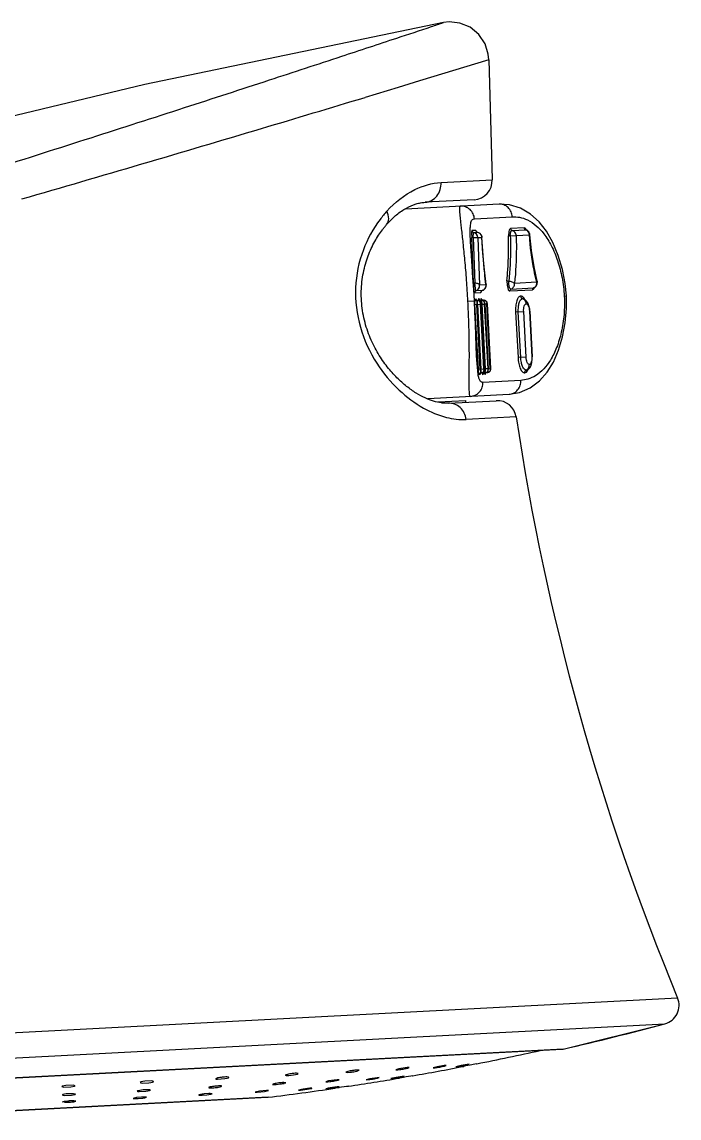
# Model space of a CAD drawing. Header units: millimetres. Extents: x 120 to 1856, y -818 to 764.
# Drawn here: x 1564.5 to 1599, y 706.7 to 764.2 of the extents above; entities that cross this region are included whole.
import ezdxf

# ---------------------------------------------------------------- set-up
doc = ezdxf.new("R2010")
doc.units = ezdxf.units.MM
doc.header["$LTSCALE"] = 0.1

msp = doc.modelspace()

# ---------------------------------------------------------------- linework, layer by layer
at = {"color": 7, "linetype": 'Continuous'}
for p, q in [((1588.9912, 762.2313), (1585.3534, 761.1236)), ((1588.9912, 762.2313), (1589.1683, 755.961)), ((1585.3534, 761.1236), (1584.241, 760.7862)), ((1584.241, 760.7862), (1582.4942, 760.2579)), ((1586.4841, 755.7957), (1589.1696, 755.9365)), ((1589.1683, 755.961), (1589.1696, 755.9367)), ((1589.5356, 754.6539), (1584.6236, 754.3965)), ((1588.2233, 754.8855), (1585.6465, 754.7505)), ((1583.6243, 753.5778), (1583.9703, 753.9365)), ((1588.2345, 753.8847), (1590.2201, 753.9888)), ((1588.0905, 753.1295), (1588.0963, 752.8936)), ((1588.1058, 753.2644), (1588.0915, 753.1763)), ((1588.1785, 752.8935), (1588.0963, 752.8936)), ((1588.1852, 750.5417), (1588.0963, 752.8936)), ((1588.309, 753.2751), (1588.1058, 753.2644)), ((1588.1785, 752.8935), (1588.1856, 753.1717)), ((1588.1785, 752.8935), (1588.267, 750.5049)), ((1588.1785, 752.8935), (1588.4247, 752.8933)), ((1588.1856, 753.1717), (1588.3882, 753.1822)), ((1588.3355, 753.2368), (1588.309, 753.2751)), ((1588.3091, 753.275), (1588.3482, 753.2005)), ((1588.3439, 753.2095), (1588.3355, 753.2368)), ((1588.3455, 753.2056), (1588.3376, 753.2151)), ((1588.3607, 753.1923), (1588.3882, 753.1822)), ((1588.3882, 753.1822), (1588.3896, 753.1821)), ((1588.4247, 752.8933), (1588.6256, 752.9039)), ((1588.4247, 752.8933), (1588.5121, 750.3945)), ((1588.6256, 752.9039), (1588.6284, 752.9059)), ((1590.0375, 753.2155), (1590.02, 752.9943)), ((1590.1136, 752.995), (1590.02, 752.9943)), ((1590.0565, 753.2793), (1590.0375, 753.2155)), ((1590.1219, 752.9953), (1590.1136, 752.995)), ((1590.8459, 753.4037), (1590.1376, 753.367)), ((1590.147, 752.9962), (1590.1546, 752.9965)), ((1590.1546, 752.9965), (1590.4268, 752.9983)), ((1590.2109, 753.2753), (1590.9165, 753.3111)), ((1590.4268, 752.9983), (1591.1238, 753.0348)), ((1590.9165, 753.3111), (1590.9333, 753.3091)), ((1590.9333, 753.309), (1590.9304, 753.3101)), ((1590.9961, 753.2732), (1590.9315, 753.3063)), ((1590.9333, 753.3091), (1590.9336, 753.309)), ((1591.1238, 753.0348), (1591.1507, 753.0418)), ((1588.0493, 752.4272), (1588.0355, 752.6737)), ((1589.9447, 750.6312), (1589.9479, 750.3926)), ((1590.0408, 750.5963), (1589.9447, 750.6312)), ((1590.0447, 750.596), (1590.0408, 750.5963)), ((1591.5345, 750.6127), (1591.5139, 750.5518)), ((1591.5352, 750.4651), (1591.541, 750.5801)), ((1588.1971, 750.2899), (1588.215, 750.0785)), ((1588.215, 750.0785), (1588.2335, 749.9921)), ((1588.2335, 749.9921), (1588.5713, 750.0098)), ((1588.3032, 750.0927), (1588.267, 750.5049)), ((1588.6402, 750.1105), (1588.3032, 750.0927)), ((1588.8463, 750.412), (1588.5121, 750.3945)), ((1588.5713, 750.0098), (1588.6027, 750.0747)), ((1588.5789, 750.0536), (1588.5715, 750.01)), ((1588.6169, 750.0994), (1588.5789, 750.0536)), ((1588.6402, 750.1105), (1588.6169, 750.0994)), ((1588.624, 750.1026), (1588.6421, 750.1108)), ((1588.6421, 750.1108), (1588.6402, 750.1105)), ((1588.8463, 750.412), (1588.8436, 750.4333)), ((1588.8481, 750.4344), (1588.8463, 750.412)), ((1589.9479, 750.3926), (1590.0056, 750.1723)), ((1590.0914, 750.0931), (1591.2802, 750.1564)), ((1590.1554, 750.1919), (1591.3397, 750.256)), ((1591.5139, 750.5518), (1590.3439, 750.4905)), ((1591.3584, 750.2603), (1591.3397, 750.256)), ((1591.3562, 750.2634), (1591.4137, 750.3021)), ((1587.8771, 749.5601), (1588.2349, 749.5788)), ((1588.2433, 749.6214), (1588.2431, 749.555)), ((1588.2431, 749.555), (1588.2493, 749.3793)), ((1588.2459, 749.6645), (1588.2433, 749.6214)), ((1588.2508, 749.6798), (1588.2459, 749.6645)), ((1588.2508, 749.6798), (1588.2601, 749.6425)), ((1588.2576, 749.6651), (1588.2508, 749.6798)), ((1588.2617, 749.6455), (1588.2576, 749.6651)), ((1588.2612, 749.6433), (1588.26, 749.6467)), ((1588.3117, 749.683), (1588.2985, 749.6037)), ((1588.3117, 749.683), (1588.321, 749.6457)), ((1588.3209, 749.6684), (1588.3117, 749.683)), ((1588.3161, 749.5912), (1588.3557, 749.5852)), ((1588.3557, 749.5852), (1588.3193, 749.5901)), ((1588.3286, 749.6383), (1588.3209, 749.6684)), ((1588.3263, 749.64), (1588.3254, 749.6421)), ((1588.3809, 749.5931), (1588.3519, 749.6085)), ((1588.3557, 749.5852), (1588.4054, 749.5878)), ((1588.3557, 749.5852), (1588.3578, 749.385)), ((1588.4164, 749.5884), (1588.3809, 749.5931)), ((1588.3994, 749.3872), (1588.4054, 749.5878)), ((1588.46, 749.5804), (1588.4054, 749.5878)), ((1588.4164, 749.5884), (1588.4661, 749.591)), ((1588.451, 749.6499), (1588.4449, 749.5922)), ((1588.4688, 749.6912), (1588.451, 749.6499)), ((1588.4609, 749.5797), (1588.4661, 749.591)), ((1588.5119, 749.5508), (1588.4668, 749.578)), ((1588.4688, 749.6912), (1588.5003, 749.6232)), ((1588.497, 749.6313), (1588.4688, 749.6912)), ((1588.5003, 749.6232), (1588.5336, 749.6026)), ((1588.528, 749.6054), (1588.5024, 749.6235)), ((1588.5627, 749.4458), (1588.5186, 749.5446)), ((1588.5336, 749.6026), (1588.573, 749.5966)), ((1588.587, 749.6974), (1588.5576, 749.6009)), ((1588.573, 749.5966), (1588.5583, 749.5652)), ((1588.5612, 749.4203), (1588.5614, 749.4389)), ((1588.5627, 749.4458), (1588.5687, 749.3961)), ((1588.569, 749.3961), (1588.5665, 749.4304)), ((1588.573, 749.5966), (1588.6225, 749.5992)), ((1588.587, 749.6974), (1588.5963, 749.6601)), ((1588.6189, 749.6414), (1588.587, 749.6974)), ((1588.5963, 749.6601), (1588.6516, 749.6088)), ((1588.6225, 749.5992), (1588.6104, 749.5024)), ((1588.62, 749.6315), (1588.6144, 749.6391)), ((1588.6205, 749.4236), (1588.6213, 749.4421)), ((1588.6232, 749.449), (1588.6305, 749.3993)), ((1588.6516, 749.6088), (1588.6908, 749.6027)), ((1588.6908, 749.6027), (1588.679, 749.5915)), ((1588.6908, 749.6027), (1588.7399, 749.6053)), ((1588.7399, 749.6053), (1588.7291, 749.5614)), ((1588.7742, 749.4318), (1588.7757, 749.4503)), ((1588.7746, 749.4069), (1588.7742, 749.4318)), ((1588.7788, 749.4571), (1588.7882, 749.4076)), ((1588.7882, 749.4268), (1588.7819, 749.4693)), ((1588.7896, 749.4076), (1588.7882, 749.4268)), ((1588.8901, 749.438), (1588.8921, 749.4564)), ((1588.8903, 749.4129), (1588.8901, 749.438)), ((1588.8957, 749.4633), (1588.9063, 749.4138)), ((1588.9069, 749.4323), (1588.9001, 749.4756)), ((1588.9082, 749.4138), (1588.9069, 749.4323)), ((1590.7623, 749.6905), (1590.8067, 749.6829)), ((1590.8067, 749.6829), (1590.8071, 749.6827)), ((1590.8864, 749.6437), (1590.8459, 749.7088)), ((1592.9578, 749.8264), (1593.0659, 749.832)), ((1588.2493, 749.3793), (1588.5621, 749.3957)), ((1588.2493, 749.3793), (1588.4272, 745.984)), ((1588.5357, 745.9897), (1588.3578, 749.385)), ((1588.3994, 749.3872), (1588.5773, 745.9919)), ((1588.74, 746.0004), (1588.5621, 749.3957)), ((1588.5687, 749.3961), (1588.7466, 746.0007)), ((1588.5687, 749.3961), (1588.569, 749.3961)), ((1588.569, 749.3961), (1588.7469, 746.0007)), ((1588.5718, 749.3962), (1588.6212, 749.3988)), ((1588.7992, 746.0035), (1588.6212, 749.3988)), ((1588.6311, 749.3993), (1588.6301, 749.4149)), ((1588.6305, 749.3993), (1588.7746, 749.4069)), ((1588.6305, 749.3993), (1588.8084, 746.004)), ((1588.6311, 749.3993), (1588.809, 746.004)), ((1588.9525, 746.0115), (1588.7746, 749.4069)), ((1588.7882, 749.4076), (1588.8903, 749.4129)), ((1588.7882, 749.4076), (1588.9662, 746.0122)), ((1588.7896, 749.4076), (1588.9675, 746.0123)), ((1589.0683, 746.0176), (1588.8903, 749.4129)), ((1588.9082, 749.4139), (1588.9063, 749.4138)), ((1588.9063, 749.4138), (1589.0842, 746.0184)), ((1588.9082, 749.4139), (1589.0862, 746.0185)), ((1590.4016, 748.9914), (1590.8237, 749.0136)), ((1590.4016, 748.9914), (1590.5272, 746.5947)), ((1590.6683, 746.6021), (1590.5427, 748.9988)), ((1590.9493, 746.6169), (1590.8237, 749.0136)), ((1591.1258, 749.0294), (1591.151, 749.0307)), ((1591.1258, 749.0294), (1591.2514, 746.6327)), ((1591.151, 749.0307), (1591.2767, 746.634)), ((1590.9493, 746.6169), (1590.5272, 746.5947)), ((1591.2767, 746.634), (1591.2514, 746.6327)), ((1588.4299, 745.7069), (1588.36, 746.4809)), ((1588.4272, 745.984), (1588.74, 746.0004)), ((1588.4272, 745.984), (1588.4395, 745.8087)), ((1588.5357, 745.9897), (1588.5546, 745.7904)), ((1588.6042, 745.793), (1588.5773, 745.9919)), ((1588.7459, 745.9506), (1588.74, 746.0004)), ((1588.7466, 746.0007), (1588.7459, 745.9506)), ((1588.7469, 746.0007), (1588.7466, 746.0007)), ((1588.7477, 745.9818), (1588.7469, 746.0007)), ((1588.7992, 746.0035), (1588.7515, 746.001)), ((1588.8064, 745.9538), (1588.7992, 746.0035)), ((1588.8084, 746.004), (1588.8064, 745.9538)), ((1588.9525, 746.0115), (1588.8084, 746.004)), ((1588.8097, 745.9861), (1588.809, 746.004)), ((1588.9619, 745.9619), (1588.9525, 746.0115)), ((1588.9662, 746.0122), (1588.9619, 745.9619)), ((1588.9661, 745.9483), (1588.9682, 745.9907)), ((1588.9662, 746.0122), (1589.0683, 746.0176)), ((1588.9682, 745.9907), (1588.9675, 746.0123)), ((1589.0788, 745.9681), (1589.0683, 746.0176)), ((1589.0842, 746.0184), (1589.0788, 745.9681)), ((1589.0862, 746.0185), (1589.0842, 746.0184)), ((1589.0843, 745.9543), (1589.0868, 745.9976)), ((1589.0868, 745.9976), (1589.0862, 746.0186)), ((1591.0439, 745.9278), (1591.0776, 745.9971)), ((1588.4395, 745.8087), (1588.4602, 745.6853)), ((1588.4602, 745.6853), (1588.4674, 745.7201)), ((1588.4997, 745.7657), (1588.5121, 745.7031)), ((1588.5121, 745.7031), (1588.521, 745.6885)), ((1588.527, 745.7282), (1588.521, 745.6885)), ((1588.521, 745.6885), (1588.5287, 745.7039)), ((1588.5475, 745.7618), (1588.527, 745.7282)), ((1588.5287, 745.7039), (1588.5332, 745.735)), ((1588.5781, 745.7842), (1588.5475, 745.7618)), ((1588.5546, 745.7904), (1588.6042, 745.793)), ((1588.5768, 745.7834), (1588.6152, 745.7936)), ((1588.6152, 745.7936), (1588.5781, 745.7842)), ((1588.6153, 745.7936), (1588.665, 745.7962)), ((1588.644, 745.7928), (1588.6542, 745.7432)), ((1588.6542, 745.7432), (1588.6781, 745.6967)), ((1588.665, 745.7962), (1588.6586, 745.807)), ((1588.7044, 745.77), (1588.6781, 745.6967)), ((1588.6781, 745.6967), (1588.6999, 745.7592)), ((1590.6702, 745.4006), (1588.6846, 745.2965)), ((1588.7349, 745.7924), (1588.7044, 745.77)), ((1588.7054, 745.7687), (1588.7292, 745.789)), ((1588.7717, 745.8018), (1588.7349, 745.7924)), ((1588.754, 745.8314), (1588.7719, 745.8018)), ((1588.7571, 745.7958), (1588.7807, 745.7171)), ((1588.7719, 745.8018), (1588.8213, 745.8044)), ((1588.7807, 745.7171), (1588.7964, 745.7029)), ((1588.8023, 745.7427), (1588.7964, 745.7029)), ((1588.7964, 745.7029), (1588.8107, 745.7187)), ((1588.8147, 745.8137), (1588.7993, 745.8993)), ((1588.8226, 745.7762), (1588.8023, 745.7427)), ((1588.8107, 745.7187), (1588.8237, 745.7715)), ((1588.8213, 745.8044), (1588.8147, 745.8137)), ((1588.8529, 745.7986), (1588.8226, 745.7762)), ((1588.8431, 745.7923), (1588.8807, 745.807)), ((1588.8895, 745.8079), (1588.8529, 745.7986)), ((1588.8767, 745.818), (1588.8897, 745.808)), ((1588.8807, 745.807), (1588.8895, 745.8079)), ((1588.8895, 745.8079), (1588.9388, 745.8105)), ((1588.9235, 745.8531), (1588.9318, 745.82)), ((1588.9318, 745.82), (1588.9388, 745.8105)), ((1591.0024, 745.9494), (1590.959, 745.9372)), ((1591.0027, 745.9496), (1591.0024, 745.9494)), ((1585.7939, 744.4441), (1590.0589, 744.6676)), ((1586.3371, 744.2723), (1587.7639, 744.347)), ((1586.8709, 744.2001), (1589.3869, 744.332)), ((1587.764, 744.347), (1587.7692, 744.2472)), ((1590.4282, 743.4817), (1587.8093, 743.3444)), ((1598.9065, 712.9659), (1534.625, 709.5971)), ((1535.4257, 708.3252), (1598.243, 711.6173)), ((1592.9047, 710.2826), (1598.243, 711.6173)), ((1592.9047, 710.2826), (1540.8744, 707.5558)), ((1592.8529, 710.2754), (1592.9047, 710.2826)), ((1540.9266, 707.554), (1592.8529, 710.2754)), ((1581.9742, 709.1095), (1582.0873, 709.1346)), ((1582.1878, 709.1751), (1582.0847, 709.1841)), ((1582.1015, 709.1383), (1582.1878, 709.1751)), ((1584.2699, 709.2489), (1584.1168, 709.1995)), ((1584.1168, 709.1995), (1584.2207, 709.1975)), ((1584.2207, 709.1975), (1584.3176, 709.2087)), ((1584.7077, 709.3208), (1584.2699, 709.2489)), ((1584.6583, 709.2693), (1584.7466, 709.2913)), ((1584.8115, 709.3188), (1584.7077, 709.3208)), ((1584.7466, 709.2913), (1584.8115, 709.3188)), ((1586.2803, 709.3543), (1586.067, 709.2971)), ((1586.067, 709.2971), (1586.1713, 709.3027)), ((1586.1713, 709.3027), (1586.2861, 709.3198)), ((1586.6571, 709.42), (1586.2803, 709.3543)), ((1586.5479, 709.3683), (1586.6647, 709.3944)), ((1586.7612, 709.4256), (1586.6571, 709.42)), ((1586.6647, 709.3944), (1586.7612, 709.4256)), ((1587.5468, 709.4207), (1587.268, 709.3572)), ((1587.268, 709.3572), (1587.3725, 709.3704)), ((1587.3725, 709.3704), (1587.5712, 709.4061)), ((1587.8577, 709.4782), (1587.5468, 709.4207)), ((1587.6996, 709.3826), (1587.6734, 709.3775)), ((1587.6832, 709.4279), (1587.8917, 709.4719)), ((1587.8684, 709.4157), (1587.6996, 709.3826)), ((1587.9619, 709.4914), (1587.8577, 709.4782)), ((1587.8869, 709.4193), (1587.8684, 709.4157)), ((1588.0203, 709.4455), (1587.8869, 709.4193)), ((1587.8917, 709.4719), (1587.9619, 709.4914)), ((1588.2631, 709.4931), (1588.0203, 709.4455)), ((1588.3438, 709.509), (1588.2631, 709.4931)), ((1588.3412, 709.5084), (1588.3672, 709.5136)), ((1570.7394, 708.5576), (1570.6936, 708.5375)), ((1570.8234, 708.5774), (1570.7394, 708.5576)), ((1570.9348, 708.5943), (1570.8234, 708.5774)), ((1571.2837, 708.6096), (1570.9348, 708.5943)), ((1571.2492, 708.5335), (1571.3333, 708.5532)), ((1571.3492, 708.602), (1571.2837, 708.6096)), ((1571.3333, 708.5532), (1571.3792, 708.5734)), ((1571.3854, 708.5835), (1571.3492, 708.602)), ((1571.3792, 708.5734), (1571.3854, 708.5836)), ((1574.6717, 708.7459), (1574.6461, 708.7255)), ((1574.6461, 708.7255), (1574.6732, 708.7109)), ((1574.7262, 708.7638), (1574.6717, 708.7459)), ((1574.6732, 708.7109), (1574.7483, 708.704)), ((1574.7483, 708.704), (1575.1287, 708.7345)), ((1575.1287, 708.7345), (1575.242, 708.7566)), ((1575.3163, 708.8149), (1575.2412, 708.8217)), ((1575.2632, 708.762), (1575.3176, 708.7798)), ((1575.3432, 708.8002), (1575.3163, 708.8149)), ((1575.3176, 708.7798), (1575.3432, 708.8002)), ((1578.3521, 708.9388), (1578.2946, 708.9081)), ((1578.2946, 708.9081), (1578.3467, 708.8933)), ((1578.3467, 708.8933), (1578.3973, 708.8923)), ((1578.3973, 708.8923), (1578.4976, 708.8972)), ((1578.4976, 708.8972), (1578.7378, 708.9265)), ((1578.7378, 708.9265), (1578.8482, 708.9474)), ((1578.8482, 708.9474), (1578.9061, 708.9614)), ((1578.9908, 709), (1578.8882, 709.0158)), ((1578.9061, 708.9614), (1578.9333, 708.9693)), ((1578.9333, 708.9693), (1578.9908, 709)), ((1580.5674, 708.6101), (1580.4375, 708.5707)), ((1580.4375, 708.5707), (1580.5409, 708.5673)), ((1580.5409, 708.5673), (1580.6446, 708.5771)), ((1581.0299, 708.6758), (1580.5674, 708.6101)), ((1580.8919, 708.6122), (1581.0032, 708.6329)), ((1581.0032, 708.6329), (1581.0809, 708.6509)), ((1581.1331, 708.6724), (1581.0299, 708.6758)), ((1581.0809, 708.6509), (1581.1331, 708.6724)), ((1581.593, 709.1087), (1581.4924, 709.0681)), ((1581.4924, 709.0681), (1581.5956, 709.0592)), ((1581.5956, 709.0592), (1581.7081, 709.0686)), ((1582.743, 708.7241), (1582.5471, 708.6763)), ((1582.5471, 708.6763), (1582.6509, 708.68)), ((1582.6509, 708.68), (1582.747, 708.6919)), ((1583.1387, 708.7842), (1582.743, 708.7241)), ((1583.0464, 708.74), (1583.1524, 708.7612)), ((1583.2422, 708.7879), (1583.1387, 708.7842)), ((1583.1524, 708.7612), (1583.2422, 708.7879)), ((1584.1265, 708.7966), (1583.8569, 708.7419)), ((1583.8569, 708.7419), (1583.9608, 708.7528)), ((1583.9608, 708.7528), (1584.1666, 708.7851)), ((1584.448, 708.8487), (1584.1265, 708.7966)), ((1584.2821, 708.8048), (1584.4849, 708.8428)), ((1584.4021, 708.7815), (1584.3008, 708.7641)), ((1584.5147, 708.801), (1584.4021, 708.7815)), ((1584.5517, 708.8596), (1584.448, 708.8487)), ((1584.4849, 708.8428), (1584.5517, 708.8596)), ((1584.6481, 708.824), (1584.5147, 708.801)), ((1584.892, 708.866), (1584.6481, 708.824)), ((1584.98, 708.8812), (1584.892, 708.866)), ((1584.9786, 708.881), (1584.9954, 708.8839)), ((1566.5965, 708.342), (1566.5704, 708.3214)), ((1566.5704, 708.3214), (1566.6723, 708.2918)), ((1566.7858, 708.3789), (1566.5965, 708.342)), ((1566.6723, 708.2918), (1567.0541, 708.3006)), ((1567.1677, 708.3876), (1566.7858, 708.3789)), ((1567.0541, 708.3006), (1567.2433, 708.3374)), ((1567.2694, 708.358), (1567.1677, 708.3876)), ((1567.2433, 708.3374), (1567.2694, 708.358)), ((1570.5421, 708.0848), (1570.5338, 708.075)), ((1570.5339, 708.075), (1570.5689, 708.0602)), ((1570.5902, 708.1019), (1570.5421, 708.0848)), ((1570.5689, 708.0602), (1570.6362, 708.0545)), ((1570.6749, 708.119), (1570.5902, 708.1019)), ((1570.6362, 708.0545), (1570.9799, 708.0711)), ((1570.6936, 708.5375), (1570.6874, 708.5273)), ((1570.6874, 708.5274), (1570.7238, 708.5089)), ((1570.7238, 708.5089), (1570.7893, 708.5013)), ((1570.7893, 708.5013), (1571.1378, 708.5166)), ((1570.9799, 708.0711), (1571.0906, 708.0861)), ((1571.0906, 708.0861), (1571.1754, 708.1033)), ((1571.197, 708.145), (1571.1298, 708.1507)), ((1571.1378, 708.5166), (1571.2492, 708.5335)), ((1571.1754, 708.1033), (1571.2236, 708.1205)), ((1571.2319, 708.1302), (1571.197, 708.145)), ((1571.2236, 708.1205), (1571.2319, 708.1303)), ((1574.3101, 708.2822), (1574.2764, 708.2623)), ((1574.2764, 708.2623), (1574.316, 708.2492)), ((1574.3645, 708.2967), (1574.3101, 708.2822)), ((1574.316, 708.2492), (1574.379, 708.2465)), ((1574.379, 708.2465), (1574.4886, 708.2499)), ((1574.7482, 708.2762), (1574.861, 708.2955)), ((1574.9342, 708.3482), (1574.8712, 708.3509)), ((1574.8876, 708.3012), (1574.9399, 708.3152)), ((1574.9736, 708.3351), (1574.9342, 708.3482)), ((1574.9399, 708.3152), (1574.9736, 708.3351)), ((1576.9461, 708.0672), (1576.7321, 708.0194)), ((1576.7321, 708.0194), (1576.835, 708.015)), ((1576.835, 708.0149), (1577.2147, 708.0556)), ((1577.3258, 708.1078), (1576.9461, 708.0672)), ((1577.2147, 708.0556), (1577.4287, 708.1034)), ((1577.4287, 708.1034), (1577.3258, 708.1078)), ((1577.7087, 708.4603), (1577.6338, 708.4304)), ((1577.6338, 708.4304), (1577.704, 708.4197)), ((1577.7368, 708.4203), (1577.8319, 708.4261)), ((1577.8319, 708.4261), (1578.0605, 708.4527)), ((1578.1683, 708.4706), (1578.2391, 708.4851)), ((1578.3301, 708.5189), (1578.2274, 708.5289)), ((1578.2553, 708.489), (1578.3301, 708.5189)), ((1579.2518, 708.1827), (1579.0065, 708.1332)), ((1579.0065, 708.1332), (1579.0535, 708.1312)), ((1579.0535, 708.1312), (1579.0889, 708.1335)), ((1579.1098, 708.1353), (1579.4569, 708.1783)), ((1579.5993, 708.2259), (1579.2518, 708.1827)), ((1579.4569, 708.1783), (1579.5673, 708.1961)), ((1579.5673, 708.1961), (1579.696, 708.2238)), ((1579.6554, 708.23), (1579.5993, 708.2259)), ((1579.7025, 708.2279), (1579.6554, 708.23)), ((1580.4363, 708.2048), (1580.4483, 708.2043)), ((1580.5564, 708.2289), (1580.4384, 708.2061)), ((1580.5397, 708.2137), (1580.9006, 708.2642)), ((1581.0288, 708.2974), (1580.6679, 708.2468)), ((1580.9502, 708.2331), (1580.9239, 708.2292)), ((1581.0251, 708.2443), (1580.9502, 708.2331)), ((1581.0122, 708.2821), (1581.1299, 708.305)), ((1581.1261, 708.2593), (1581.0251, 708.2443)), ((1581.12, 708.3067), (1581.0683, 708.302)), ((1581.132, 708.3062), (1581.12, 708.3067)), ((1581.1374, 708.261), (1581.1261, 708.2593)), ((1581.5164, 708.3176), (1581.1374, 708.261)), ((1581.5957, 708.3294), (1581.5164, 708.3176)), ((1581.6194, 708.3329), (1581.5957, 708.3294)), ((1577.4091, 707.7558), (1556.5492, 706.6626)), ((1556.584, 706.6632), (1577.3744, 707.7528)), ((1566.6198, 707.8953), (1566.5936, 707.8778)), ((1566.5936, 707.8778), (1566.696, 707.8539)), ((1566.7154, 707.4946), (1566.6128, 707.5129)), ((1566.8088, 707.9277), (1566.6198, 707.8953)), ((1566.696, 707.8539), (1567.0776, 707.8646)), ((1566.7154, 707.4946), (1566.7881, 707.493)), ((1566.7881, 707.493), (1566.964, 707.4977)), ((1567.1905, 707.9384), (1566.8088, 707.9277)), ((1567.2093, 707.5678), (1566.9605, 707.5647)), ((1567.0776, 707.8646), (1567.2666, 707.897)), ((1567.2927, 707.9145), (1567.1905, 707.9384)), ((1567.3118, 707.5495), (1567.2093, 707.5678)), ((1567.2666, 707.897), (1567.2927, 707.9145)), ((1570.5015, 707.7413), (1570.3167, 707.6983)), ((1570.3167, 707.6983), (1570.4194, 707.6833)), ((1570.4194, 707.6833), (1570.5771, 707.687)), ((1570.7545, 707.7636), (1570.5015, 707.7413)), ((1570.5771, 707.687), (1570.8295, 707.7091)), ((1570.9124, 707.7673), (1570.7545, 707.7636)), ((1570.8295, 707.7091), (1570.9307, 707.7245)), ((1571.0149, 707.7523), (1570.9124, 707.7673)), ((1570.9307, 707.7245), (1571.0149, 707.7523)), ((1573.7683, 707.871), (1573.8711, 707.8608)), ((1573.8711, 707.8608), (1573.9439, 707.8634)), ((1573.9439, 707.8634), (1574.1858, 707.8844)), ((1574.2899, 707.9488), (1574.0478, 707.9278)), ((1574.1858, 707.8844), (1574.3939, 707.9161)), ((1574.363, 707.9515), (1574.2899, 707.9488)), ((1574.4656, 707.9412), (1574.363, 707.9515)), ((1574.3939, 707.9161), (1574.4656, 707.9412)), ((1577.3744, 707.7528), (1577.4091, 707.7558))]:
    msp.add_line(p, q, dxfattribs=at)
for points in [[(1586.6115, 764.1871), (1570.9271, 760.9323), (1555.1808, 757.1546), (1539.8361, 752.9704)], [(1588.9912, 762.2313), (1588.9667, 762.5352), (1588.8005, 763.0756), (1588.4746, 763.5639), (1588.0161, 763.9401), (1587.4733, 764.1644), (1586.911, 764.2217), (1586.6115, 764.1871)], [(1593.0659, 749.832), (1593.0023, 750.4876), (1592.8595, 751.228), (1592.6411, 751.9553), (1592.356, 752.6312), (1592.0155, 753.2266), (1591.6319, 753.7176), (1591.1868, 754.1238), (1590.6605, 754.4374), (1590.0848, 754.618), (1589.5355, 754.6539)], [(1588.3896, 753.1821), (1588.3701, 753.1885), (1588.3455, 753.2056)], [(1588.8481, 750.4341), (1588.7614, 751.2042), (1588.6849, 752.0708), (1588.6284, 752.9059)], [(1591.5345, 750.6127), (1591.366, 751.3676), (1591.2317, 752.2194), (1591.1507, 753.0418)], [(1588.2349, 749.5788), (1588.2016, 750.1632), (1588.1611, 750.7912), (1588.1198, 751.3883), (1588.0813, 751.9382), (1588.0493, 752.4272)], [(1588.5975, 750.0777), (1588.5964, 750.0746), (1588.6024, 750.0839), (1588.624, 750.1026)], [(1588.36, 746.4813), (1588.3487, 746.7138), (1588.3293, 747.2033), (1588.3101, 747.7549), (1588.2887, 748.3548), (1588.2632, 748.9863), (1588.2349, 749.5788)], [(1588.3193, 749.5901), (1588.2893, 749.6063), (1588.2698, 749.6273), (1588.2612, 749.6433)], [(1588.3519, 749.6085), (1588.3338, 749.6271), (1588.3263, 749.64)], [(1588.529, 749.5335), (1588.5025, 749.5586), (1588.4707, 749.5765), (1588.4346, 749.5865), (1588.4054, 749.5878)], [(1588.6187, 749.4833), (1588.6034, 749.5176), (1588.5791, 749.5484), (1588.548, 749.5717), (1588.5106, 749.5866), (1588.4661, 749.591)], [(1588.5024, 749.6235), (1588.4919, 749.6371), (1588.4908, 749.6391)], [(1588.573, 749.5966), (1588.5675, 749.5964), (1588.528, 749.6054)], [(1588.5581, 749.4783), (1588.5473, 749.5056), (1588.529, 749.5335)], [(1588.5665, 749.4304), (1588.5635, 749.4537), (1588.5581, 749.4783)], [(1588.6301, 749.4149), (1588.6258, 749.4525), (1588.6187, 749.4833)], [(1588.6908, 749.6027), (1588.6827, 749.6027), (1588.6436, 749.613), (1588.62, 749.6315)], [(1588.7819, 749.4693), (1588.7704, 749.506), (1588.7487, 749.5422), (1588.7171, 749.5719), (1588.6776, 749.5918), (1588.6298, 749.5994), (1588.6226, 749.5992)], [(1588.9001, 749.4756), (1588.888, 749.5127), (1588.8663, 749.5485), (1588.8349, 749.578), (1588.7954, 749.5978), (1588.7477, 749.6055), (1588.74, 749.6053)], [(1590.059, 744.6676), (1590.6047, 744.7608), (1591.1587, 745.0009), (1591.649, 745.3692), (1592.0503, 745.8237), (1592.382, 746.3571), (1592.6574, 746.9854), (1592.8683, 747.6848), (1593.0076, 748.4268), (1593.0713, 749.1756), (1593.0659, 749.832)], [(1591.1021, 749.3168), (1591.0383, 749.4706), (1590.9572, 749.5829), (1590.8589, 749.6594), (1590.8074, 749.6831)], [(1591.151, 749.0307), (1591.1407, 749.1392), (1591.1021, 749.3168)], [(1591.003, 745.9492), (1591.0508, 745.9776), (1591.1406, 746.0635), (1591.2097, 746.183), (1591.2572, 746.3413), (1591.2775, 746.5205), (1591.2767, 746.634)], [(1588.7444, 745.9161), (1588.7477, 745.9464), (1588.7477, 745.9818)], [(1588.8051, 745.9172), (1588.8092, 745.9488), (1588.8097, 745.9861)], [(1588.4665, 745.7245), (1588.466, 745.7201), (1588.4663, 745.7211), (1588.4715, 745.7355), (1588.4877, 745.7592)], [(1588.4877, 745.7592), (1588.5159, 745.7803), (1588.5546, 745.7904)], [(1588.5305, 745.7312), (1588.5306, 745.7312), (1588.5351, 745.7425), (1588.5497, 745.7633), (1588.5768, 745.7834)], [(1588.6042, 745.793), (1588.6472, 745.8017), (1588.6828, 745.8201), (1588.7114, 745.8464), (1588.7327, 745.8799), (1588.7444, 745.9161)], [(1588.665, 745.7962), (1588.7083, 745.8049), (1588.7437, 745.8234), (1588.7721, 745.8495), (1588.7932, 745.8821), (1588.8051, 745.9172)], [(1588.6964, 745.7583), (1588.695, 745.7522), (1588.6957, 745.7535), (1588.7054, 745.7687)], [(1588.7292, 745.789), (1588.7672, 745.8014), (1588.7717, 745.8018)], [(1588.818, 745.7658), (1588.817, 745.7627), (1588.8221, 745.7717), (1588.8431, 745.7923)], [(1588.8213, 745.8044), (1588.8283, 745.8049), (1588.8747, 745.8172), (1588.9118, 745.8407), (1588.9401, 745.8729), (1588.9581, 745.9107), (1588.9661, 745.9483)], [(1588.9388, 745.8105), (1588.9462, 745.8111), (1588.9926, 745.8235), (1589.0296, 745.847), (1589.0577, 745.879), (1589.0758, 745.9162), (1589.0843, 745.9543)]]:
    msp.add_lwpolyline(points, dxfattribs=at)
for centre, radius, start, end in [((1069.7085, 2458.7299), 1774.1918, 286.6161875, 286.7995915), ((1107.5504, 2331.78), 1641.7218, 286.1601092, 286.6176099), ((1588.1709, 755.8841), 1, 273, 3), ((1589.1285, 749.4374), 7.3222, 138.548869, 142.949539), ((1589.7938, 753.1155), 1.7034, 177.956359, 179.530794), ((1588.2056, 753.2695), 0.0999, 182.924387, 258.407414), ((1588.1253, 752.878), 0.2998, 2.937728, 78.401128), ((1588.4085, 753.2796), 0.0994, 232.667365, 241.311214), ((1588.3289, 752.8883), 0.3, 14.20906, 78.313788), ((1588.3285, 752.8882), 0.3004, 3.366998, 14.199914), ((1590.2514, 749.8251), 3.1728, 91.886115, 92.338736), ((1590.8478, 753.0667), 0.2538, 70.746576, 74.311504), ((1590.8514, 753.0205), 0.3, 18.23244, 74.1046), ((1590.6727, 753.1561), 0.327, 30.347681, 31.350348), ((1590.6325, 753.1331), 0.3733, 26.01791, 30.27715), ((1590.7951, 753.0175), 0.3292, 3.015383, 19.579745), ((1590.851, 753.0204), 0.3004, 7.253859, 18.224552), ((1590.8516, 753.0206), 0.2999, 4.065599, 7.236464), ((1602.6795, 753.4113), 11.526, 194.096473, 194.364542), ((1591.2439, 750.5376), 0.3001, 8.140339, 14.49319), ((1595.5137, 750.7617), 7.3318, 181.719515, 183.689728), ((1588.3333, 749.9974), 0.0999, 107.584948, 183.048421), ((1588.2127, 750.3786), 0.2999, 287.562142, 3.035564), ((1588.1344, 750.1683), 0.4776, 348.688449, 349.822835), ((1588.5505, 750.3965), 0.3, 287.789087, 345.745134), ((1588.5486, 750.3967), 0.3019, 345.802371, 3.912735), ((1588.5504, 750.3965), 0.3, 3.973802, 7.199224), ((1591.245, 750.4882), 0.2508, 292.190543, 296.316274), ((1591.244, 750.5379), 0.3002, 292.436994, 296.640726), ((1591.2437, 750.5382), 0.3006, 296.653467, 307.334961), ((1591.0787, 750.3939), 0.3377, 333.7343, 334.809428), ((1591.0401, 750.4116), 0.3801, 334.869666, 339.077379), ((1588.3501, 749.6847), 0.0993, 205.105033, 210.548327), ((1588.3511, 749.6853), 0.1005, 210.558574, 221.085414), ((1588.3505, 749.6848), 0.0998, 221.092997, 229.700909), ((1588.3509, 749.6854), 0.1005, 229.737202, 243.425974), ((1588.3502, 749.684), 0.0989, 243.444772, 249.79924), ((1588.4115, 749.688), 0.0999, 205.080441, 214.700157), ((1588.4119, 749.6884), 0.1004, 214.696063, 220.528735), ((1588.4114, 749.688), 0.0998, 220.534236, 230.656058), ((1588.4117, 749.6883), 0.1002, 230.687351, 242.753744), ((1588.411, 749.687), 0.0988, 242.765386, 249.75536), ((1588.4114, 749.6886), 0.1004, 249.844144, 266.689273), ((1588.4113, 749.6865), 0.0983, 266.692773, 272.981446), ((1588.414, 749.4404), 0.1474, 68.997264, 71.793909), ((1588.4136, 749.4388), 0.149, 45.212806, 48.726151), ((1589.2292, 749.4313), 0.6681, 180.941147, 183.052672), ((1588.1917, 749.5203), 0.444, 14.58117, 15.826902), ((1589.0939, 749.4242), 0.4734, 180.080464, 183.077806), ((1588.5599, 745.6906), 0.0999, 93.064971, 183.05396), ((1588.5963, 745.9426), 0.1499, 273.05492, 3.05435), ((1589.4393, 743.3333), 1, 8.530215, 93), ((1718.9901, 762.7647), 130, 188.530215, 202.523799), ((1597.9827, 712.5829), 1, 285.087139, 22.523799), ((1559.1478, 856.6401), 150.2, 282.987951, 285.087139), ((1559.1478, 856.6401), 150, 281.232809, 282.529133), ((1581.7961, 710.2715), 1.1736, 284.367413, 285.082963), ((1583.7905, 713.12), 3.9467, 277.674792, 279.350766), ((1583.717, 713.5907), 4.423, 279.298677, 280.852825), ((1583.9067, 712.6207), 3.4347, 280.792838, 282.640884), ((1559.1478, 856.6401), 150, 279.922587, 280.962757), ((1585.3088, 715.3028), 6.0623, 279.277344, 280.517943), ((1585.3016, 715.3706), 6.1303, 280.46807, 281.729726), ((1585.1855, 721.9819), 12.8001, 280.741792, 281.25253), ((1574.9494, 707.925), 0.868, 103.447572, 104.898907), ((1575.0405, 709.5984), 0.8655, 283.457965, 284.910739), ((1580.1359, 713.0503), 4.502, 276.488608, 279.666835), ((1559.1478, 856.6401), 150, 278.615955, 279.653341), ((1581.3551, 712.2534), 3.2043, 276.324456, 281.139885), ((1581.9536, 714.5198), 5.8816, 277.75249, 278.647592), ((1581.8864, 715.0073), 6.3737, 278.585344, 280.4857), ((1581.9909, 721.8547), 13.2495, 279.451367, 279.958079), ((1574.3118, 711.2839), 3.0392, 273.335051, 278.256777), ((1574.6301, 709.4349), 1.1626, 281.458093, 282.798344), ((1559.1478, 856.6401), 150, 276.992637, 278.347369), ((1577.7008, 709.4606), 1.0409, 270.177179, 271.981948), ((1577.629, 711.3863), 2.9652, 278.36742, 280.478217), ((1577.9975, 709.5391), 1.0813, 282.908465, 283.788514), ((1578.9084, 710.4168), 2.2904, 274.521098, 275.044519), ((1580.0833, 711.9696), 3.7836, 276.325077, 276.928015), ((1582.1436, 698.6913), 9.6687, 98.779312, 99.448475), ((1579.4288, 717.7931), 9.6418, 278.780389, 279.451683), ((1581.4823, 704.5636), 3.7612, 96.319154, 96.925318), ((1566.7895, 710.8745), 3.3814, 272.957859, 275.219628)]:
    msp.add_arc(centre, radius, start, end, dxfattribs=at)
for points, knots in [([(1557.8992, 754.9115), (1561.3086, 755.9729), (1566.3495, 757.5746), (1572.8731, 759.6736), (1577.2573, 761.1009), (1580.9719, 762.3173), (1583.8034, 763.2591), (1585.5875, 763.8401), (1586.4, 764.1229), (1586.6115, 764.1871)], [0, 0, 0, 0, 0.3550221, 0.5258682, 0.6813509, 0.8134375, 0.9144931, 0.9780257, 1, 1, 1, 1]), ([(1583.6404, 754.2845), (1584.0533, 754.7438), (1584.9297, 755.4455), (1586.009, 755.7682), (1586.4841, 755.7959)], [0, 0, 0, 0, 0.5648121, 1, 1, 1, 1]), ([(1585.6465, 754.7505), (1585.8777, 754.7626), (1586.3587, 755.0297), (1586.4972, 755.5448), (1586.4841, 755.7957)], [0, 0, 0, 0, 0.4795612, 1, 1, 1, 1]), ([(1583.9703, 753.9365), (1584.0287, 753.9907), (1584.1746, 754.1183), (1584.4068, 754.2927), (1584.7504, 754.5052), (1585.0912, 754.6507), (1585.3736, 754.7187), (1585.5314, 754.742), (1585.6078, 754.7484), (1585.6465, 754.7505)], [0, 0, 0, 0, 0.1007143, 0.2505952, 0.4004762, 0.7002381, 0.850119, 0.9250595, 1, 1, 1, 1]), ([(1590.2201, 753.9888), (1590.2155, 754.0759), (1590.1745, 754.2554), (1590.0197, 754.4846), (1589.7912, 754.6315), (1589.6165, 754.6581), (1589.5354, 754.6539)], [0, 0, 0, 0, 0.248501, 0.5123665, 0.7684156, 1, 1, 1, 1]), ([(1583.6243, 753.5778), (1583.6967, 753.6612), (1583.7757, 753.9185), (1583.6995, 754.1627), (1583.6404, 754.2845)], [0, 0, 0, 0, 0.4495535, 1, 1, 1, 1]), ([(1587.5047, 754.5474), (1587.4944, 754.5469), (1587.469, 754.5318), (1587.4572, 754.4782), (1587.4517, 754.3986), (1587.456, 754.2792), (1587.4677, 754.1182), (1587.4874, 753.9113), (1587.5143, 753.657), (1587.5629, 753.2222), (1587.6383, 752.5674), (1587.7295, 751.6665), (1587.8127, 750.6455), (1587.8564, 749.9292), (1587.8766, 749.5601)], [0, 0, 0, 0, 0.0061884, 0.0154862, 0.0310907, 0.0544242, 0.0863771, 0.1275694, 0.1783943, 0.2389997, 0.3887006, 0.571766, 0.7793596, 1, 1, 1, 1]), ([(1588.2345, 753.8847), (1588.2299, 753.972), (1588.1859, 754.1535), (1588.019, 754.3827), (1587.7755, 754.5266), (1587.5913, 754.552), (1587.5047, 754.5474)], [0, 0, 0, 0, 0.2410594, 0.5013923, 0.7608453, 1, 1, 1, 1]), ([(1583.2846, 753.8491), (1582.9194, 753.3644), (1582.289, 752.2218), (1581.7376, 749.5816), (1582.5468, 746.8303), (1584.182, 744.9015), (1585.4507, 743.9448), (1586.6694, 743.4229), (1587.46, 743.3313), (1587.8093, 743.3444)], [0, 0, 0, 0, 0.1324885, 0.2804208, 0.5800137, 0.713924, 0.8290405, 0.9237035, 1, 1, 1, 1]), ([(1586.871, 744.2001), (1586.8109, 744.1969), (1586.693, 744.1965), (1586.4383, 744.2187), (1586.0951, 744.2937), (1585.6532, 744.4621), (1585.1835, 744.715), (1584.6809, 745.0676), (1584.1707, 745.5201), (1583.66, 746.0883), (1583.2548, 746.6685), (1582.9639, 747.1919), (1582.7635, 747.6231), (1582.5931, 748.0769), (1582.4548, 748.5597), (1582.3563, 749.0603), (1582.3016, 749.5642), (1582.2916, 750.079), (1582.337, 750.7391), (1582.4656, 751.3723), (1582.6523, 751.9359), (1582.8178, 752.3311), (1583.0026, 752.6941), (1583.2002, 753.0212), (1583.3728, 753.2671), (1583.5156, 753.4497), (1583.5873, 753.5352), (1583.6243, 753.5778)], [0, 0, 0, 0, 0.0312504, 0.0625004, 0.1250003, 0.1875003, 0.2500003, 0.3125003, 0.3750002, 0.4375002, 0.5000002, 0.5312502, 0.5625002, 0.5937501, 0.6250001, 0.6562501, 0.6875001, 0.7187501, 0.7500001, 0.8125001, 0.84375, 0.875, 0.90625, 0.9375, 0.96875, 0.984375, 1, 1, 1, 1]), ([(1588.0355, 752.674), (1588.0253, 752.8674), (1588.0134, 753.1314), (1588.0216, 753.4498), (1588.0385, 753.6144), (1588.067, 753.736), (1588.1083, 753.8214), (1588.1663, 753.8732), (1588.2124, 753.8837), (1588.2345, 753.8847)], [0, 0, 0, 0, 0.4462011, 0.608397, 0.733626, 0.8268722, 0.8952951, 0.9489953, 1, 1, 1, 1]), ([(1590.2201, 753.9888), (1590.3479, 753.9956), (1590.6231, 753.9773), (1591.2444, 753.7696), (1591.8342, 753.2254), (1592.3064, 752.451), (1592.6297, 751.6705), (1592.8638, 750.7813), (1592.9398, 750.1499), (1592.9578, 749.8264)], [0, 0, 0, 0, 0.0706147, 0.1504097, 0.3574126, 0.4940761, 0.6505086, 0.821253, 1, 1, 1, 1]), ([(1588.3882, 753.1822), (1588.4511, 753.1692), (1588.5717, 753.0985), (1588.6222, 752.9684), (1588.6256, 752.9039)], [0, 0, 0, 0, 0.4985429, 1, 1, 1, 1]), ([(1588.8436, 750.4333), (1588.819, 750.6307), (1588.7259, 751.4523), (1588.6624, 752.2771), (1588.6256, 752.9039)], [0, 0, 0, 0, 0.2406003, 1, 1, 1, 1]), ([(1589.9447, 750.6312), (1589.9641, 750.8204), (1590.0306, 751.6061), (1590.0416, 752.3964), (1590.02, 752.9943)], [0, 0, 0, 0, 0.2412025, 1, 1, 1, 1]), ([(1590.1219, 752.9953), (1590.1295, 752.7899), (1590.1444, 751.9894), (1590.106, 751.1878), (1590.0447, 750.596)], [0, 0, 0, 0, 0.2567814, 1, 1, 1, 1]), ([(1590.1376, 753.367), (1590.1297, 753.3668), (1590.0888, 753.3532), (1590.0686, 753.3103), (1590.0565, 753.2793)], [0, 0, 0, 0, 0.1922449, 1, 1, 1, 1]), ([(1590.1219, 752.9953), (1590.1209, 753.0308), (1590.1229, 753.0989), (1590.1383, 753.1923), (1590.1751, 753.2735), (1590.2109, 753.2753)], [0, 0, 0, 0, 0.3482979, 0.6486272, 1, 1, 1, 1]), ([(1590.139, 753.3677), (1590.1401, 753.3468), (1590.1546, 753.3053), (1590.1914, 753.2803), (1590.2109, 753.2753)], [0, 0, 0, 0, 0.5100873, 1, 1, 1, 1]), ([(1590.4268, 752.9983), (1590.4235, 753.061), (1590.3799, 753.1855), (1590.2693, 753.2603), (1590.2109, 753.2753)], [0, 0, 0, 0, 0.5100142, 1, 1, 1, 1]), ([(1590.4268, 752.9983), (1590.4346, 752.7836), (1590.45, 751.947), (1590.4087, 751.1091), (1590.3439, 750.4905)], [0, 0, 0, 0, 0.2566524, 1, 1, 1, 1]), ([(1590.9519, 753.3262), (1590.9383, 753.3484), (1590.9108, 753.3862), (1590.8651, 753.4041), (1590.8459, 753.4037)], [0, 0, 0, 0, 0.5756919, 1, 1, 1, 1]), ([(1590.8475, 753.4032), (1590.8485, 753.3825), (1590.8622, 753.3418), (1590.8976, 753.3164), (1590.9165, 753.3111)], [0, 0, 0, 0, 0.5133517, 1, 1, 1, 1]), ([(1591.1052, 753.1278), (1591.0999, 753.1426), (1591.0753, 753.1986), (1591.0333, 753.2472), (1590.9961, 753.2732)], [0, 0, 0, 0, 0.2565455, 1, 1, 1, 1]), ([(1591.5006, 750.6041), (1591.4522, 750.7969), (1591.2728, 751.5978), (1591.168, 752.4147), (1591.1238, 753.0348)], [0, 0, 0, 0, 0.2423633, 1, 1, 1, 1]), ([(1590.0719, 750.2985), (1590.0648, 750.3205), (1590.0415, 750.4179), (1590.0382, 750.5195), (1590.0447, 750.596)], [0, 0, 0, 0, 0.2316323, 1, 1, 1, 1]), ([(1590.3439, 750.4905), (1590.3312, 750.5057), (1590.2935, 750.5334), (1590.1946, 750.5762), (1590.1066, 750.5919), (1590.0447, 750.596)], [0, 0, 0, 0, 0.1843446, 0.4239406, 1, 1, 1, 1]), ([(1588.267, 750.5049), (1588.2477, 750.5059), (1588.2181, 750.5096), (1588.1871, 750.5301), (1588.1852, 750.5417)], [0, 0, 0, 0, 0.6213702, 1, 1, 1, 1]), ([(1588.5121, 750.3945), (1588.5057, 750.4293), (1588.4428, 750.4706), (1588.3563, 750.4955), (1588.298, 750.5031), (1588.267, 750.5049)], [0, 0, 0, 0, 0.3796969, 0.6673036, 1, 1, 1, 1]), ([(1588.8463, 750.412), (1588.8496, 750.3475), (1588.8133, 750.2131), (1588.7012, 750.13), (1588.6402, 750.1105)], [0, 0, 0, 0, 0.5018904, 1, 1, 1, 1]), ([(1590.0056, 750.1723), (1590.0114, 750.1604), (1590.0296, 750.1269), (1590.065, 750.0908), (1590.0914, 750.0931)], [0, 0, 0, 0, 0.3349307, 1, 1, 1, 1]), ([(1590.1554, 750.1919), (1590.138, 750.1909), (1590.0958, 750.2269), (1590.081, 750.2704), (1590.0719, 750.2985)], [0, 0, 0, 0, 0.371749, 1, 1, 1, 1]), ([(1590.1554, 750.1919), (1590.1364, 750.1849), (1590.1019, 750.1564), (1590.0916, 750.1133), (1590.0927, 750.0924)], [0, 0, 0, 0, 0.4907432, 1, 1, 1, 1]), ([(1590.1554, 750.1919), (1590.2126, 750.2127), (1590.316, 750.2983), (1590.3472, 750.4275), (1590.3439, 750.4905)], [0, 0, 0, 0, 0.4909819, 1, 1, 1, 1]), ([(1591.2802, 750.1564), (1591.3, 750.1583), (1591.3445, 750.1803), (1591.3696, 750.2209), (1591.3814, 750.2444)], [0, 0, 0, 0, 0.4300019, 1, 1, 1, 1]), ([(1591.3397, 750.256), (1591.3218, 750.2487), (1591.2898, 750.2195), (1591.2807, 750.1779), (1591.2818, 750.1574)], [0, 0, 0, 0, 0.4852811, 1, 1, 1, 1]), ([(1591.4137, 750.3021), (1591.4475, 750.332), (1591.5017, 750.411), (1591.5163, 750.505), (1591.5139, 750.5518)], [0, 0, 0, 0, 0.4907282, 1, 1, 1, 1]), ([(1587.8766, 749.5601), (1587.895, 749.1908), (1587.9268, 748.474), (1587.9512, 747.4499), (1587.9544, 746.5444), (1587.9474, 745.8852), (1587.9445, 745.4476), (1587.9443, 745.1919), (1587.9464, 744.9841), (1587.9516, 744.8228), (1587.9598, 744.7036), (1587.9735, 744.6251), (1587.9909, 744.573), (1588.0177, 744.5606), (1588.0281, 744.5611)], [0, 0, 0, 0, 0.2206306, 0.4282103, 0.6112867, 0.761006, 0.82161, 0.8724335, 0.9136244, 0.9455757, 0.9689078, 0.9845113, 0.9938101, 1, 1, 1, 1]), ([(1588.4164, 749.5884), (1588.4163, 749.5884), (1588.4161, 749.5883), (1588.4159, 749.5883), (1588.4158, 749.5882)], [0, 0, 0, 0, 0.4919157, 1, 1, 1, 1]), ([(1588.4661, 749.591), (1588.5042, 749.593), (1588.5853, 749.565), (1588.6212, 749.4872), (1588.6232, 749.449)], [0, 0, 0, 0, 0.4991877, 1, 1, 1, 1]), ([(1588.5614, 749.4389), (1588.5615, 749.4406), (1588.5619, 749.4423), (1588.5621, 749.4458), (1588.5627, 749.4458)], [0, 0, 0, 0, 0.7269625, 1, 1, 1, 1]), ([(1588.6213, 749.4421), (1588.6214, 749.4438), (1588.6218, 749.4457), (1588.6225, 749.449), (1588.6232, 749.449)], [0, 0, 0, 0, 0.7112461, 1, 1, 1, 1]), ([(1588.7788, 749.4571), (1588.7768, 749.4953), (1588.7413, 749.573), (1588.6605, 749.6011), (1588.6226, 749.5992)], [0, 0, 0, 0, 0.5015656, 1, 1, 1, 1]), ([(1588.74, 749.6053), (1588.7778, 749.6073), (1588.8584, 749.579), (1588.8937, 749.5014), (1588.8957, 749.4633)], [0, 0, 0, 0, 0.4976123, 1, 1, 1, 1]), ([(1588.7757, 749.4503), (1588.7761, 749.4519), (1588.7766, 749.4543), (1588.7779, 749.4569), (1588.7788, 749.4571)], [0, 0, 0, 0, 0.6681144, 1, 1, 1, 1]), ([(1588.8921, 749.4564), (1588.8924, 749.4581), (1588.8931, 749.4605), (1588.8948, 749.463), (1588.8957, 749.4633)], [0, 0, 0, 0, 0.6536436, 1, 1, 1, 1]), ([(1590.6678, 749.8253), (1590.6464, 749.8239), (1590.6004, 749.8083), (1590.5433, 749.7536), (1590.495, 749.6728), (1590.4383, 749.5231), (1590.3992, 749.2917), (1590.3963, 749.0957), (1590.4016, 748.9914)], [0, 0, 0, 0, 0.0689083, 0.1498578, 0.2497667, 0.3701315, 0.6637207, 1, 1, 1, 1]), ([(1590.5427, 748.9988), (1590.5382, 749.0848), (1590.5409, 749.2467), (1590.5726, 749.4378), (1590.6201, 749.5624), (1590.6665, 749.6439), (1590.7246, 749.6885), (1590.7623, 749.6905)], [0, 0, 0, 0, 0.3360506, 0.6297168, 0.7511823, 0.8525568, 1, 1, 1, 1]), ([(1590.8459, 749.7088), (1590.8217, 749.7428), (1590.7731, 749.7995), (1590.6992, 749.8266), (1590.6678, 749.8253)], [0, 0, 0, 0, 0.5696335, 1, 1, 1, 1]), ([(1590.6678, 749.8253), (1590.6693, 749.7961), (1590.688, 749.7384), (1590.736, 749.7001), (1590.7623, 749.6905)], [0, 0, 0, 0, 0.5106512, 1, 1, 1, 1]), ([(1592.9578, 749.8264), (1592.9738, 749.5026), (1592.9647, 748.8665), (1592.8255, 747.9574), (1592.5851, 747.1475), (1592.1952, 746.3287), (1591.6665, 745.7249), (1591.0698, 745.4538), (1590.7981, 745.407), (1590.6702, 745.4006)], [0, 0, 0, 0, 0.1787799, 0.3495781, 0.50596, 0.6425303, 0.8496062, 0.9293889, 1, 1, 1, 1]), ([(1590.9518, 749.4208), (1590.9488, 749.4793), (1590.9112, 749.5947), (1590.815, 749.6712), (1590.7623, 749.6905)], [0, 0, 0, 0, 0.510491, 1, 1, 1, 1]), ([(1590.8237, 749.0136), (1590.8212, 749.064), (1590.8221, 749.1593), (1590.845, 749.2862), (1590.8806, 749.3803), (1590.9298, 749.4191), (1590.9518, 749.4208)], [0, 0, 0, 0, 0.3355937, 0.630778, 0.8527733, 1, 1, 1, 1]), ([(1590.9518, 749.4208), (1590.9741, 749.4218), (1591.0108, 749.3994), (1591.0435, 749.3545), (1591.0797, 749.2842), (1591.1111, 749.1743), (1591.1228, 749.0797), (1591.1258, 749.0294)], [0, 0, 0, 0, 0.1471923, 0.2491059, 0.3715054, 0.666419, 1, 1, 1, 1]), ([(1590.5272, 746.5947), (1590.5329, 746.4905), (1590.5565, 746.2959), (1590.6194, 746.0697), (1590.6913, 745.9265), (1590.7478, 745.8511), (1590.8103, 745.8027), (1590.8577, 745.7922), (1590.8791, 745.7933)], [0, 0, 0, 0, 0.3361012, 0.6298344, 0.7503533, 0.8503262, 0.9311935, 1, 1, 1, 1]), ([(1590.959, 745.9372), (1590.9213, 745.9352), (1590.8587, 745.9734), (1590.804, 746.0497), (1590.744, 746.1688), (1590.6926, 746.3555), (1590.6729, 746.5161), (1590.6683, 746.6021)], [0, 0, 0, 0, 0.1475726, 0.2489237, 0.3703606, 0.663986, 1, 1, 1, 1]), ([(1591.1193, 746.2252), (1591.066, 746.223), (1590.9997, 746.336), (1590.9647, 746.4696), (1590.9523, 746.5665), (1590.9493, 746.6169)], [0, 0, 0, 0, 0.35995, 0.6597025, 1, 1, 1, 1]), ([(1591.2514, 746.6327), (1591.2539, 746.5823), (1591.2527, 746.4869), (1591.2283, 746.3598), (1591.1911, 746.2658), (1591.1416, 746.2269), (1591.1193, 746.2252)], [0, 0, 0, 0, 0.334129, 0.6291219, 0.8521784, 1, 1, 1, 1]), ([(1589.0788, 745.9681), (1589.0808, 745.9299), (1589.0539, 745.8491), (1588.9766, 745.8125), (1588.9388, 745.8105)], [0, 0, 0, 0, 0.5021354, 1, 1, 1, 1]), ([(1590.959, 745.9372), (1591.0094, 745.962), (1591.097, 746.048), (1591.1224, 746.1668), (1591.1193, 746.2252)], [0, 0, 0, 0, 0.4894221, 1, 1, 1, 1]), ([(1588.6846, 745.2965), (1588.6566, 745.295), (1588.5935, 745.3069), (1588.5183, 745.3896), (1588.4648, 745.5274), (1588.4413, 745.6399), (1588.4299, 745.7069)], [0, 0, 0, 0, 0.1600717, 0.3444098, 0.610862, 1, 1, 1, 1]), ([(1588.6144, 745.7938), (1588.6146, 745.7937), (1588.6148, 745.7936), (1588.6151, 745.7936), (1588.6153, 745.7936)], [0, 0, 0, 0, 0.5169026, 1, 1, 1, 1]), ([(1588.8064, 745.9538), (1588.8084, 745.9156), (1588.7809, 745.8344), (1588.7031, 745.7982), (1588.665, 745.7962)], [0, 0, 0, 0, 0.5005582, 1, 1, 1, 1]), ([(1588.8213, 745.8044), (1588.8593, 745.8064), (1588.9367, 745.8428), (1588.9639, 745.9238), (1588.9619, 745.9619)], [0, 0, 0, 0, 0.4983985, 1, 1, 1, 1]), ([(1590.0588, 744.6676), (1590.14, 744.6718), (1590.3109, 744.7166), (1590.5227, 744.8865), (1590.6527, 745.1307), (1590.6748, 745.3135), (1590.6702, 745.4006)], [0, 0, 0, 0, 0.2315909, 0.4876406, 0.7515026, 1, 1, 1, 1]), ([(1590.8791, 745.7933), (1590.8775, 745.8225), (1590.8901, 745.8818), (1590.9339, 745.9249), (1590.959, 745.9372)], [0, 0, 0, 0, 0.5106512, 1, 1, 1, 1]), ([(1590.8791, 745.7933), (1590.9105, 745.7955), (1590.9808, 745.8303), (1591.0233, 745.8916), (1591.0439, 745.9278)], [0, 0, 0, 0, 0.4308739, 1, 1, 1, 1]), ([(1588.0281, 744.5611), (1588.1147, 744.5657), (1588.2952, 744.6101), (1588.5223, 744.7788), (1588.6643, 745.0241), (1588.6891, 745.2092), (1588.6846, 745.2965)], [0, 0, 0, 0, 0.2391545, 0.4986079, 0.758941, 1, 1, 1, 1]), ([(1587.8093, 743.3444), (1587.7766, 743.5775), (1587.565, 744.0271), (1587.0893, 744.2115), (1586.8709, 744.2001)], [0, 0, 0, 0, 0.5183914, 1, 1, 1, 1]), ([(1582.0847, 709.1841), (1582.0019, 709.1797), (1581.837, 709.1588), (1581.6734, 709.1293), (1581.593, 709.1087)], [0, 0, 0, 0, 0.4997119, 1, 1, 1, 1]), ([(1575.2412, 708.8217), (1575.1586, 708.8239), (1574.9929, 708.8116), (1574.8284, 708.7886), (1574.7476, 708.7692)], [0, 0, 0, 0, 0.4986209, 1, 1, 1, 1]), ([(1578.8882, 709.0158), (1578.7938, 709.0147), (1578.6139, 708.9939), (1578.4345, 708.9646), (1578.3521, 708.9388)], [0, 0, 0, 0, 0.5222016, 1, 1, 1, 1]), ([(1571.1298, 708.1507), (1571.096, 708.152), (1570.9438, 708.1511), (1570.7916, 708.1383), (1570.6749, 708.119)], [0, 0, 0, 0, 0.2224102, 1, 1, 1, 1]), ([(1574.8712, 708.3509), (1574.7853, 708.3513), (1574.6156, 708.3376), (1574.4467, 708.3152), (1574.3645, 708.2967)], [0, 0, 0, 0, 0.5049915, 1, 1, 1, 1]), ([(1578.2274, 708.5289), (1578.138, 708.526), (1577.9643, 708.5069), (1577.7914, 708.4806), (1577.7087, 708.4603)], [0, 0, 0, 0, 0.5120479, 1, 1, 1, 1]), ([(1579.696, 708.2238), (1579.6977, 708.2244), (1579.6998, 708.2253), (1579.7025, 708.2271), (1579.7025, 708.2279)], [0, 0, 0, 0, 0.6886444, 1, 1, 1, 1]), ([(1580.4384, 708.2061), (1580.4379, 708.2059), (1580.4372, 708.2056), (1580.4363, 708.205), (1580.4364, 708.2048)], [0, 0, 0, 0, 0.6979234, 1, 1, 1, 1]), ([(1581.1299, 708.305), (1581.1304, 708.3052), (1581.1311, 708.3054), (1581.132, 708.306), (1581.1319, 708.3062)], [0, 0, 0, 0, 0.697584, 1, 1, 1, 1]), ([(1566.6128, 707.5129), (1566.6126, 707.516), (1566.6234, 707.5227), (1566.6548, 707.5321), (1566.7268, 707.545), (1566.833, 707.5565), (1566.9158, 707.5624), (1566.9605, 707.5647)], [0, 0, 0, 0, 0.0263837, 0.0850887, 0.3007175, 0.6214901, 1, 1, 1, 1]), ([(1574.0478, 707.9278), (1574.0106, 707.9234), (1573.945, 707.9144), (1573.8527, 707.9008), (1573.8067, 707.8863), (1573.768, 707.8787), (1573.7683, 707.871)], [0, 0, 0, 0, 0.3913156, 0.7097345, 0.9193164, 1, 1, 1, 1])]:
    msp.add_open_spline(points, degree=3, knots=knots, dxfattribs=at)
for points in [[(1591.4261, 750.2992), (1591.4787, 750.3393), (1591.5192, 750.4009), (1591.5352, 750.4651)], [(1567.0971, 707.5072), (1567.1666, 707.5294), (1567.2522, 707.5074), (1567.3118, 707.5495)]]:
    msp.add_open_spline(points, degree=3, dxfattribs=at)

doc.saveas('drawing.dxf')
